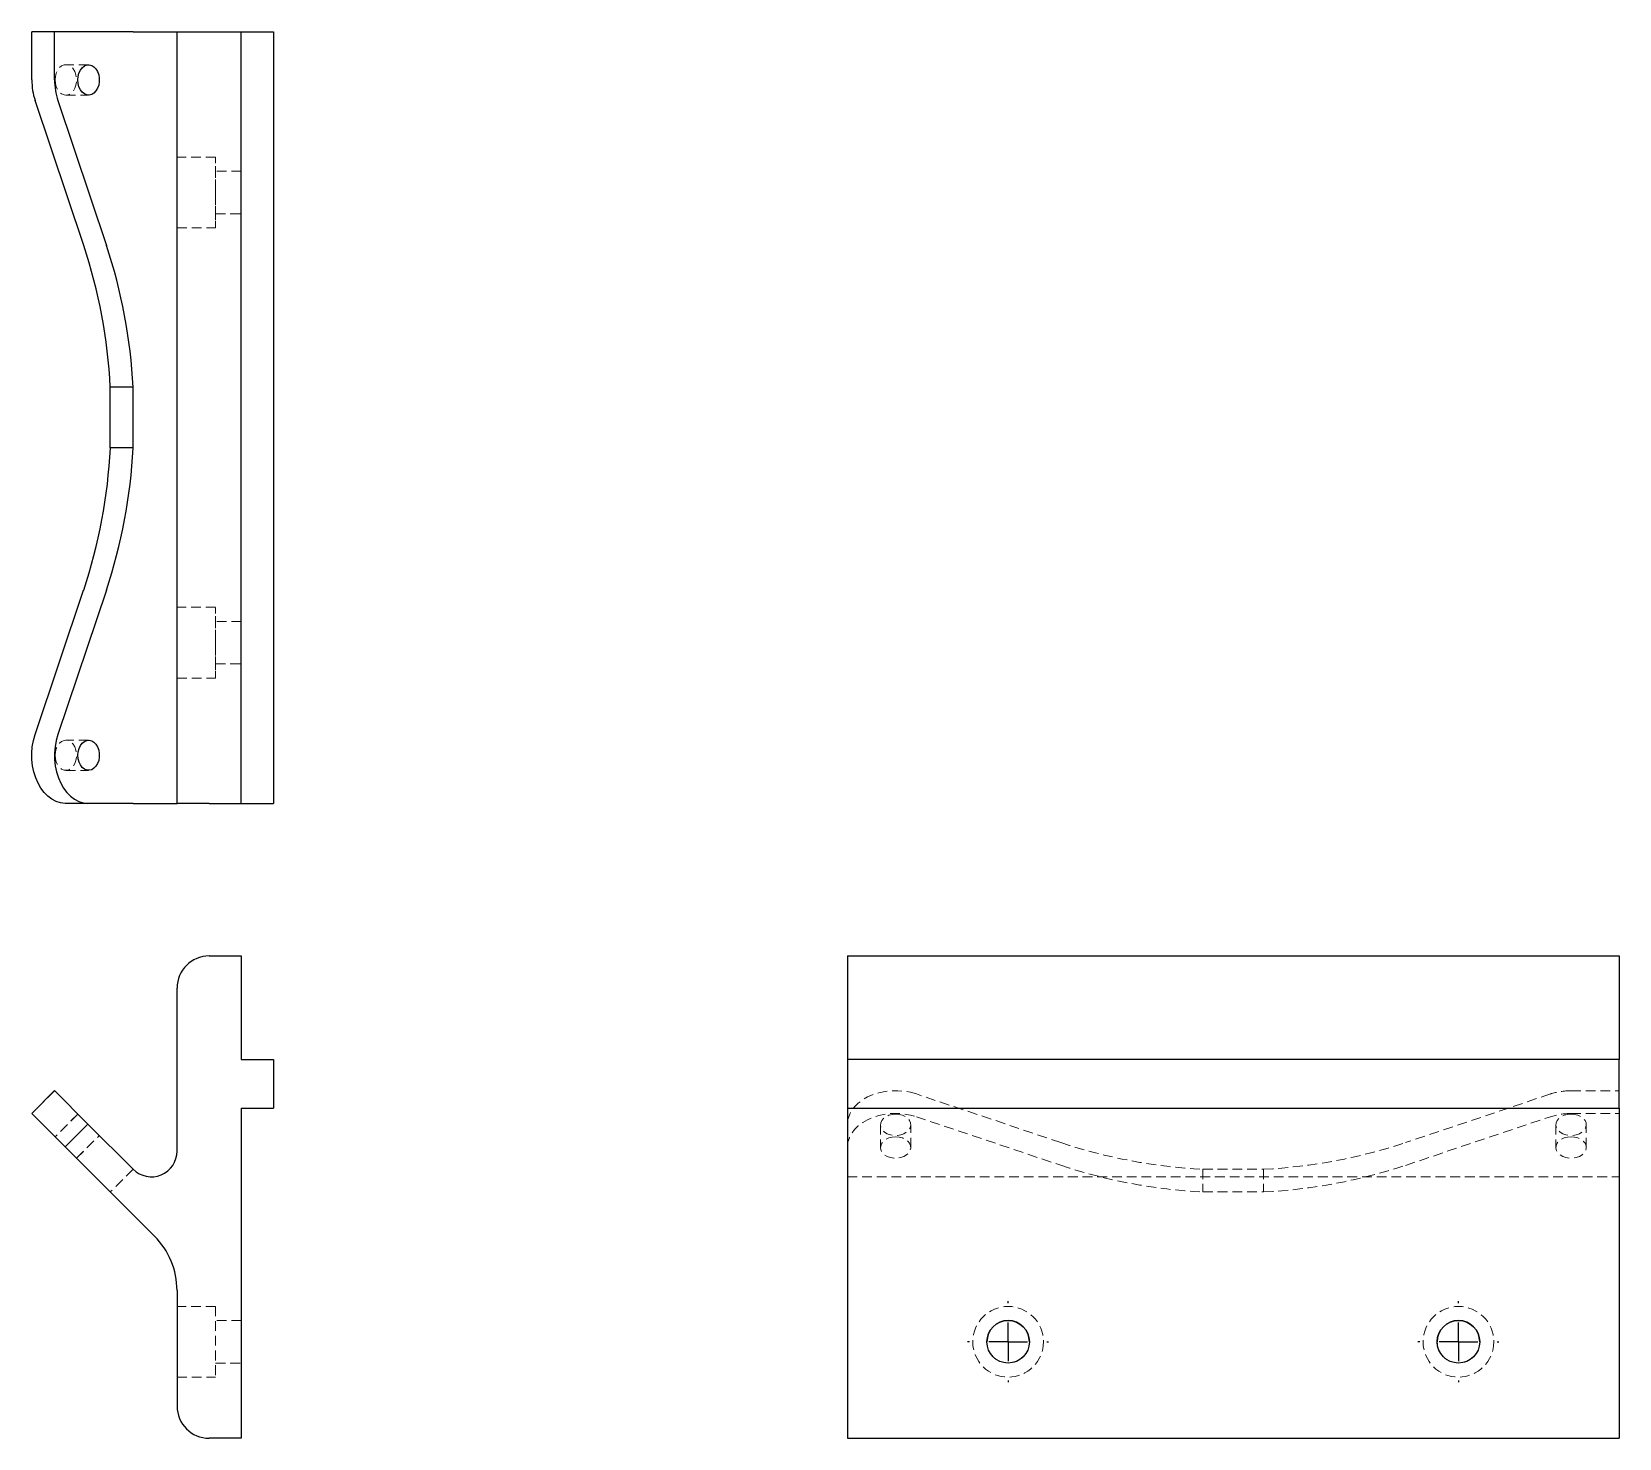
# Model space of a CAD drawing. Header units: millimetres. Extents: x 67 to 273, y 26 to 208.
import ezdxf

# ---------------------------------------------------------------- set-up
doc = ezdxf.new("R2010")
doc.units = ezdxf.units.MM
doc.linetypes.add('HIDDEN', pattern=[1.905, 1.27, -0.635])
doc.layers.add('10', color=7, linetype='Continuous')

# ---------------------------------------------------------------- blocks, each defined once
blk = doc.blocks.new('SW_CENTERMARKSYMBOL_0')
at = {"layer": '10', "color": 0}
for p, q in [((0, 5), (0, 5.25)), ((0, 0), (0, 2.5)), ((-5, 0), (-5.25, 0)), ((0, 0), (-2.5, 0)), ((0, 0), (0, -2.5)), ((0, 0), (2.5, 0)), ((5, 0), (5.25, 0)), ((0, -5), (0, -5.25))]:
    blk.add_line(p, q, dxfattribs=at)
blk = doc.blocks.new('SW_CENTERMARKSYMBOL_1')
at = {"layer": '10', "color": 0}
for p, q in [((0, 5), (0, 5.25)), ((0, 0), (0, 2.5)), ((-5, 0), (-5.25, 0)), ((0, 0), (-2.5, 0)), ((0, 0), (0, -2.5)), ((0, 0), (2.5, 0)), ((5, 0), (5.25, 0)), ((0, -5), (0, -5.25))]:
    blk.add_line(p, q, dxfattribs=at)

msp = doc.modelspace()

# ---------------------------------------------------------------- linework, layer by layer
at = {"color": 7, "linetype": 'Continuous', "lineweight": 25}
for p, q in [((67.35, 201.76), (67.35, 208)), ((70.29, 208), (67.35, 208)), ((70.29, 201.76), (70.29, 208)), ((80.47, 208), (70.29, 208)), ((80.47, 208), (86.16, 208)), ((86.16, 108), (86.16, 208)), ((86.16, 208), (90.33, 208)), ((90.33, 208), (94.49, 208)), ((94.49, 108), (94.49, 208)), ((94.49, 208), (98.66, 208)), ((98.66, 208), (98.66, 108)), ((74.07, 180.31), (67.77, 199.08)), ((70.72, 199.08), (77.02, 180.31)), ((80.47, 161.93), (77.52, 161.93)), ((77.52, 154.07), (77.52, 161.93)), ((80.47, 154.07), (80.47, 161.93)), ((80.47, 154.07), (77.52, 154.07)), ((67.77, 116.94), (74.06, 135.65)), ((77.01, 135.65), (70.72, 116.94)), ((74.6, 108), (71.66, 108)), ((80.47, 108), (74.6, 108)), ((80.47, 108), (86.16, 108)), ((90.33, 108), (86.16, 108)), ((90.33, 108), (94.49, 108)), ((94.49, 108), (98.66, 108)), ((90.33, 88.25), (94.49, 88.25)), ((94.49, 88.25), (94.49, 74.84)), ((173, 88.25), (273, 88.25)), ((173, 88.25), (173, 74.84)), ((273, 88.25), (273, 74.84)), ((86.16, 62.96), (86.16, 84.08)), ((94.49, 74.84), (98.66, 74.84)), ((98.66, 74.84), (98.66, 68.51)), ((173, 74.84), (173, 68.51)), ((273, 74.84), (173, 74.84)), ((273, 68.51), (273, 74.84)), ((70.29, 70.79), (67.34, 67.84)), ((70.29, 70.79), (74.6, 66.47)), ((94.49, 68.51), (98.66, 68.51)), ((94.49, 68.51), (94.49, 25.75)), ((173, 68.51), (273, 68.51)), ((173, 68.51), (173, 25.75)), ((273, 68.51), (273, 25.75)), ((71.66, 63.53), (67.34, 67.84)), ((74.6, 66.47), (71.66, 63.53)), ((80.47, 60.61), (74.6, 66.47)), ((83.23, 51.95), (71.66, 63.53)), ((86.16, 44.88), (86.16, 29.92)), ((94.49, 25.75), (90.33, 25.75)), ((173, 25.75), (273, 25.75))]:
    msp.add_line(p, q, dxfattribs=at)
at = {"color": 7, "linetype": 'HIDDEN', "lineweight": 18}
for p, q in [((74.71, 203.73), (71.76, 203.73)), ((71.76, 199.79), (74.71, 199.79)), ((91.16, 191.75), (86.16, 191.75)), ((94.49, 189.92), (91.16, 189.92)), ((91.16, 184.42), (94.49, 184.42)), ((86.16, 182.58), (91.16, 182.58)), ((91.16, 133.42), (86.16, 133.42)), ((94.49, 131.58), (91.16, 131.58)), ((91.16, 126.08), (94.49, 126.08)), ((86.16, 124.25), (91.16, 124.25)), ((74.71, 116.21), (71.76, 116.21)), ((71.76, 112.29), (74.71, 112.29)), ((70.29, 70.78), (67.35, 67.84)), ((200.65, 64.07), (181.94, 70.36)), ((264.08, 70.36), (245.31, 64.06)), ((266.76, 70.78), (273, 70.78)), ((73.32, 67.76), (70.37, 64.81)), ((73.32, 67.75), (70.38, 64.81)), ((177.29, 66.37), (177.29, 63.42)), ((181.21, 63.42), (181.21, 66.37)), ((181.94, 67.41), (200.65, 61.12)), ((245.31, 61.11), (264.08, 67.41)), ((264.79, 66.37), (264.79, 63.42)), ((266.76, 67.84), (273, 67.84)), ((268.73, 63.42), (268.73, 66.37)), ((73.15, 62.04), (76.09, 64.98)), ((73.15, 62.03), (76.1, 64.98)), ((80.47, 60.61), (77.52, 57.66)), ((219.07, 60.61), (226.93, 60.61)), ((219.07, 60.61), (219.07, 57.66)), ((226.93, 60.61), (226.93, 57.66)), ((173, 59.63), (273, 59.63)), ((219.07, 57.66), (226.93, 57.66)), ((91.16, 42.83), (86.16, 42.83)), ((91.16, 42.83), (91.16, 33.67)), ((94.49, 41), (91.16, 41)), ((189.25, 38.25), (189.25, 38.25)), ((191.08, 38.25), (191.08, 38.25)), ((196.58, 38.25), (196.58, 38.25)), ((198.42, 38.25), (198.42, 38.25)), ((247.58, 38.25), (247.58, 38.25)), ((249.42, 38.25), (249.42, 38.25)), ((254.92, 38.25), (254.92, 38.25)), ((256.75, 38.25), (256.75, 38.25)), ((91.16, 35.5), (94.49, 35.5)), ((86.16, 33.67), (91.16, 33.67))]:
    msp.add_line(p, q, dxfattribs=at)
at = {"color": 7, "linetype": 'HIDDEN', "lineweight": 18, "flags": 128}
for points in [[(70.37, 201.76), (70.41, 201.3), (70.52, 200.87), (70.7, 200.49), (70.93, 200.18), (71.21, 199.95), (71.52, 199.82), (71.84, 199.79), (72.16, 199.87), (72.46, 200.05), (72.72, 200.33), (72.93, 200.68), (73.07, 201.08), (73.14, 201.53), (73.14, 201.99), (73.07, 202.43), (72.93, 202.84), (72.72, 203.19), (72.46, 203.46), (72.16, 203.64), (71.84, 203.72), (71.52, 203.7), (71.21, 203.57), (70.93, 203.34), (70.7, 203.02), (70.52, 202.64), (70.41, 202.21), (70.37, 201.76)], [(91.16, 187.17), (91.16, 187.85), (91.16, 188.52), (91.16, 189.16), (91.16, 189.75), (91.16, 190.28), (91.16, 190.75), (91.16, 191.14), (91.16, 191.43), (91.16, 191.64), (91.16, 191.74), (91.16, 191.74), (91.16, 191.64), (91.16, 191.43), (91.16, 191.14), (91.16, 190.75), (91.16, 190.28), (91.16, 189.75), (91.16, 189.16), (91.16, 188.52), (91.16, 187.85), (91.16, 187.17), (91.16, 186.48), (91.16, 185.82), (91.16, 185.18), (91.16, 184.58), (91.16, 184.05), (91.16, 183.58), (91.16, 183.2), (91.16, 182.9), (91.16, 182.7), (91.16, 182.6), (91.16, 182.6), (91.16, 182.7), (91.16, 182.9), (91.16, 183.2), (91.16, 183.58), (91.16, 184.05), (91.16, 184.58), (91.16, 185.18), (91.16, 185.82), (91.16, 186.48), (91.16, 187.17)], [(91.16, 187.17), (91.16, 187.69), (91.16, 188.19), (91.16, 188.65), (91.16, 189.06), (91.16, 189.41), (91.16, 189.67), (91.16, 189.84), (91.16, 189.91), (91.16, 189.89), (91.16, 189.77), (91.16, 189.55), (91.16, 189.24), (91.16, 188.87), (91.16, 188.43), (91.16, 187.94), (91.16, 187.43), (91.16, 186.91), (91.16, 186.39), (91.16, 185.91), (91.16, 185.47), (91.16, 185.09), (91.16, 184.79), (91.16, 184.57), (91.16, 184.44), (91.16, 184.42), (91.16, 184.49), (91.16, 184.67), (91.16, 184.93), (91.16, 185.27), (91.16, 185.68), (91.16, 186.14), (91.16, 186.65), (91.16, 187.17)], [(91.16, 128.83), (91.16, 129.52), (91.16, 130.18), (91.16, 130.82), (91.16, 131.42), (91.16, 131.95), (91.16, 132.42), (91.16, 132.8), (91.16, 133.1), (91.16, 133.3), (91.16, 133.4), (91.16, 133.4), (91.16, 133.3), (91.16, 133.1), (91.16, 132.8), (91.16, 132.42), (91.16, 131.95), (91.16, 131.42), (91.16, 130.82), (91.16, 130.18), (91.16, 129.52), (91.16, 128.83), (91.16, 128.15), (91.16, 127.48), (91.16, 126.84), (91.16, 126.25), (91.16, 125.72), (91.16, 125.25), (91.16, 124.86), (91.16, 124.57), (91.16, 124.36), (91.16, 124.26), (91.16, 124.26), (91.16, 124.36), (91.16, 124.57), (91.16, 124.86), (91.16, 125.25), (91.16, 125.72), (91.16, 126.25), (91.16, 126.84), (91.16, 127.48), (91.16, 128.15), (91.16, 128.83)], [(91.16, 128.83), (91.16, 129.35), (91.16, 129.86), (91.16, 130.32), (91.16, 130.73), (91.16, 131.07), (91.16, 131.33), (91.16, 131.51), (91.16, 131.58), (91.16, 131.56), (91.16, 131.43), (91.16, 131.21), (91.16, 130.91), (91.16, 130.53), (91.16, 130.09), (91.16, 129.61), (91.16, 129.09), (91.16, 128.57), (91.16, 128.06), (91.16, 127.57), (91.16, 127.13), (91.16, 126.76), (91.16, 126.45), (91.16, 126.23), (91.16, 126.11), (91.16, 126.09), (91.16, 126.16), (91.16, 126.33), (91.16, 126.59), (91.16, 126.94), (91.16, 127.35), (91.16, 127.81), (91.16, 128.31), (91.16, 128.83)], [(70.38, 114.25), (70.41, 113.8), (70.52, 113.37), (70.7, 112.99), (70.94, 112.68), (71.21, 112.45), (71.52, 112.32), (71.84, 112.3), (72.16, 112.38), (72.45, 112.56), (72.71, 112.83), (72.92, 113.17), (73.06, 113.58), (73.14, 114.02), (73.14, 114.48), (73.06, 114.92), (72.92, 115.33), (72.71, 115.67), (72.45, 115.95), (72.16, 116.13), (71.84, 116.21), (71.52, 116.18), (71.21, 116.05), (70.94, 115.82), (70.7, 115.51), (70.52, 115.13), (70.41, 114.7), (70.38, 114.25)], [(181.94, 70.36), (181.17, 70.58), (180.36, 70.72), (179.54, 70.78), (178.71, 70.77), (177.89, 70.68), (177.09, 70.52), (176.34, 70.28), (175.63, 69.97), (174.99, 69.6), (174.42, 69.17), (173.94, 68.7), (173.55, 68.18), (173.26, 67.63), (173.07, 67.06), (173, 66.47)], [(173, 63.53), (173.07, 64.11), (173.26, 64.68), (173.55, 65.23), (173.94, 65.75), (174.42, 66.23), (174.99, 66.65), (175.63, 67.03), (176.34, 67.33), (177.09, 67.57), (177.89, 67.74), (178.71, 67.83), (179.54, 67.84), (180.36, 67.77), (181.17, 67.63), (181.94, 67.41)], [(179.25, 67.75), (179.7, 67.71), (180.13, 67.6), (180.51, 67.43), (180.82, 67.19), (181.05, 66.92), (181.18, 66.61), (181.21, 66.29), (181.13, 65.97), (180.95, 65.68), (180.67, 65.42), (180.33, 65.21), (179.92, 65.07), (179.48, 64.99), (179.02, 64.99), (178.58, 65.07), (178.17, 65.21), (177.83, 65.42), (177.56, 65.68), (177.38, 65.97), (177.3, 66.29), (177.32, 66.61), (177.45, 66.92), (177.68, 67.19), (177.99, 67.43), (178.37, 67.6), (178.8, 67.71), (179.25, 67.75)], [(266.76, 67.76), (267.21, 67.72), (267.64, 67.61), (268.02, 67.43), (268.34, 67.2), (268.57, 66.92), (268.7, 66.61), (268.72, 66.29), (268.64, 65.97), (268.46, 65.67), (268.19, 65.41), (267.84, 65.2), (267.43, 65.06), (266.99, 64.98), (266.53, 64.98), (266.08, 65.06), (265.68, 65.2), (265.33, 65.41), (265.05, 65.67), (264.87, 65.97), (264.79, 66.29), (264.82, 66.61), (264.95, 66.92), (265.18, 67.2), (265.49, 67.43), (265.87, 67.61), (266.3, 67.72), (266.76, 67.76)], [(179.25, 64.81), (178.8, 64.77), (178.37, 64.66), (177.99, 64.48), (177.68, 64.25), (177.45, 63.97), (177.32, 63.66), (177.3, 63.34), (177.38, 63.02), (177.56, 62.73), (177.83, 62.47), (178.17, 62.26), (178.58, 62.12), (179.02, 62.05), (179.48, 62.05), (179.92, 62.12), (180.33, 62.26), (180.67, 62.47), (180.95, 62.73), (181.13, 63.02), (181.21, 63.34), (181.18, 63.66), (181.05, 63.97), (180.82, 64.25), (180.51, 64.48), (180.13, 64.66), (179.7, 64.77), (179.25, 64.81)], [(266.76, 64.81), (266.3, 64.78), (265.87, 64.67), (265.49, 64.49), (265.18, 64.25), (264.95, 63.97), (264.82, 63.66), (264.79, 63.34), (264.87, 63.02), (265.05, 62.73), (265.33, 62.47), (265.68, 62.26), (266.08, 62.11), (266.53, 62.04), (266.99, 62.04), (267.43, 62.11), (267.84, 62.26), (268.19, 62.47), (268.46, 62.73), (268.64, 63.02), (268.72, 63.34), (268.7, 63.66), (268.57, 63.97), (268.34, 64.25), (268.02, 64.49), (267.64, 64.67), (267.21, 64.78), (266.76, 64.81)]]:
    msp.add_lwpolyline(points, dxfattribs=at)
at = {"color": 7, "linetype": 'Continuous', "lineweight": 25, "flags": 128}
for points in [[(73.32, 201.76), (73.35, 202.21), (73.46, 202.64), (73.64, 203.02), (73.88, 203.34), (74.16, 203.57), (74.47, 203.7), (74.79, 203.72), (75.11, 203.64), (75.4, 203.46), (75.66, 203.19), (75.87, 202.84), (76.02, 202.43), (76.09, 201.99), (76.09, 201.53), (76.02, 201.08), (75.87, 200.68), (75.66, 200.33), (75.4, 200.05), (75.11, 199.87), (74.79, 199.79), (74.47, 199.82), (74.16, 199.95), (73.88, 200.18), (73.64, 200.49), (73.46, 200.87), (73.35, 201.3), (73.32, 201.76)], [(71.66, 108), (71.07, 108.07), (70.5, 108.26), (69.95, 108.55), (69.43, 108.94), (68.96, 109.42), (68.53, 109.99), (68.16, 110.63), (67.85, 111.34), (67.61, 112.09), (67.45, 112.89), (67.36, 113.71), (67.35, 114.54), (67.41, 115.36), (67.55, 116.17), (67.77, 116.94)], [(70.72, 116.94), (70.5, 116.17), (70.36, 115.36), (70.29, 114.54), (70.3, 113.71), (70.39, 112.89), (70.56, 112.09), (70.8, 111.34), (71.1, 110.63), (71.47, 109.99), (71.9, 109.42), (72.38, 108.94), (72.9, 108.55), (73.45, 108.26), (74.02, 108.07), (74.6, 108)], [(73.32, 114.25), (73.36, 114.7), (73.47, 115.13), (73.65, 115.51), (73.88, 115.82), (74.16, 116.05), (74.47, 116.18), (74.79, 116.21), (75.11, 116.13), (75.4, 115.95), (75.66, 115.67), (75.86, 115.33), (76.01, 114.92), (76.08, 114.48), (76.08, 114.02), (76.01, 113.58), (75.86, 113.17), (75.66, 112.83), (75.4, 112.56), (75.11, 112.38), (74.79, 112.3), (74.47, 112.32), (74.16, 112.45), (73.88, 112.68), (73.65, 112.99), (73.47, 113.37), (73.36, 113.8), (73.32, 114.25)]]:
    msp.add_lwpolyline(points, dxfattribs=at)
at = {"color": 7, "linetype": 'HIDDEN', "lineweight": 18}
for centre in [(193.83, 38.25), (193.83, 38.25), (252.17, 38.25), (252.17, 38.25)]:
    msp.add_circle(centre, 4.58, dxfattribs=at)
at = {"color": 7, "linetype": 'Continuous', "lineweight": 25}
for centre in [(193.83, 38.25), (252.17, 38.25)]:
    msp.add_circle(centre, 2.75, dxfattribs=at)
for centre, radius, start, end in [((75.8, 201.73), 8.45, 179.8237, 198.2766), ((78.75, 201.73), 8.45, 179.8237, 198.2766), ((7.94, 158.39), 69.67, 2.9126, 18.3405), ((10.89, 158.39), 69.67, 2.9126, 18.3405), ((7.96, 157.6), 69.66, 341.6265, 357.0883), ((10.9, 157.6), 69.66, 341.6265, 357.0883), ((90.33, 84.08), 4.17, 90, 180), ((82.83, 62.96), 3.33, 225, 0), ((76.16, 44.88), 10, 0, 45), ((193.83, 38.25), 2.75, 0, 180), ((252.17, 38.25), 2.75, 0, 180), ((90.33, 29.92), 4.17, 180, 270)]:
    msp.add_arc(centre, radius, start, end, dxfattribs=at)
at = {"color": 7, "linetype": 'HIDDEN', "lineweight": 18}
for centre, radius, start, end in [((266.73, 62.33), 8.45, 89.8237, 108.2766), ((266.73, 59.38), 8.45, 89.8237, 108.2766), ((222.6, 130.17), 69.66, 251.6265, 267.0883), ((223.39, 130.18), 69.67, 272.9126, 288.3405), ((222.6, 127.23), 69.66, 251.6265, 267.0883), ((223.39, 127.24), 69.67, 272.9126, 288.3405), ((193.83, 38.25), 2.75, 180, 270), ((193.83, 38.25), 2.75, 270, 0), ((252.17, 38.25), 2.75, 180, 270), ((252.17, 38.25), 2.75, 270, 0)]:
    msp.add_arc(centre, radius, start, end, dxfattribs=at)

# ---------------------------------------------------------------- block references
at = {"layer": '10'}
for name, p in [('SW_CENTERMARKSYMBOL_1', (193.83, 38.25)), ('SW_CENTERMARKSYMBOL_0', (252.17, 38.25))]:
    msp.add_blockref(name, p, dxfattribs=at)

doc.saveas('drawing.dxf')
